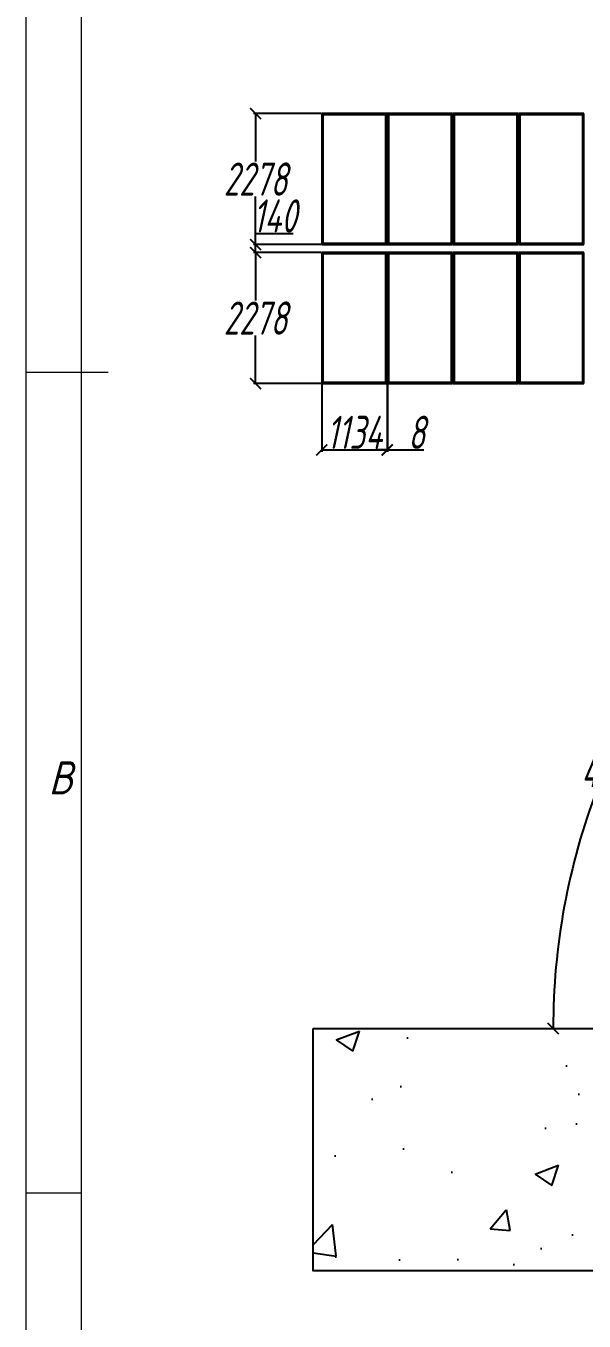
# Model space of a CAD drawing. Header units: millimetres. Extents: x -962 to 79815, y -55582 to 115780.
# Drawn here: x -962 to 8753, y 70717 to 93248 of the extents above; entities that cross this region are included whole.
import ezdxf

# ---------------------------------------------------------------- set-up
doc = ezdxf.new("R2010")
doc.units = ezdxf.units.MM
doc.layers.add('01 Heavy line', color=7, linetype='Continuous', lineweight=18)
doc.layers.add('01-Dimension', color=4, linetype='Continuous')
doc.styles.add('GB', font='gbeitc.shx', dxfattribs={"width": 0.8, "bigfont": 'gbcbig.shx'})
doc.styles.add('GreenexSolar', font='gbeitc.shx', dxfattribs={"width": 0.8, "height": 576.977143})
doc.dimstyles.new('GreenexSolar', dxfattribs={"dimtxt": 3, "dimasz": 1, "dimexe": 0.18, "dimexo": 0.0625, "dimgap": 0.09, "dimtad": 1, "dimtih": 1, "dimtoh": 1, "dimdec": 0, "dimzin": 0, "dimdsep": 46, "dimtxsty": 'GreenexSolar', "dimblk": 'ARCHTICK', "dimcen": 0.09, "dimclrd": 4, "dimclre": 4, "dimclrt": 3, "dimadec": 0, "dimazin": 0, "dimtfac": 1, "dimtdec": 4, "dimtofl": 0, "dimtmove": 0, "dimatfit": 3, "dimfxl": 1, "dimtolj": 1, "dimtzin": 0, "dimarcsym": 0})

# ---------------------------------------------------------------- blocks, each defined once
blk = doc.blocks.new('00-Greenex-京立蔚蓝英文图框')
at = {"layer": '01 Heavy line', "color": 4}
for p, q in [((-5, 8), (-5, -289)), ((2.45, -140.5), (-5, -140.5)), ((0, -214.75), (-5, -214.75))]:
    blk.add_line(p, q, dxfattribs=at)
at = {"layer": '01 Heavy line', "color": 7, "lineweight": 18}
blk.add_line((0, 0), (0, -283.78), dxfattribs=at)
at = {"layer": '01 Heavy line', "color": 4, "style": 'GB'}
blk.add_text('B', height=3, dxfattribs=at).set_placement((-2.95, -178.67))
blk = doc.blocks.new('*U115')
at = {"color": 7, "linetype": 'Continuous', "lineweight": 25}
for p, q in [((-567, 2348), (-567, 70)), ((567, 2348), (-567, 2348)), ((-550, 87), (-550, 2331)), ((-550, 2331), (550, 2331)), ((-550, 2331), (-547, 2328)), ((-547, 2328), (-547, 90)), ((547, 2328), (-547, 2328)), ((550, 2331), (547, 2328)), ((547, 90), (547, 2328)), ((550, 2331), (550, 87)), ((567, 70), (567, 2348)), ((-567, 70), (567, 70)), ((-547, 90), (-550, 87)), ((550, 87), (-550, 87)), ((-547, 90), (547, 90)), ((547, 90), (550, 87)), ((-567, -70), (-567, -2348)), ((567, -70), (-567, -70)), ((-550, -2331), (-550, -87)), ((-550, -87), (-547, -90)), ((-550, -87), (550, -87)), ((-547, -90), (-547, -2328)), ((547, -90), (-547, -90)), ((550, -87), (547, -90)), ((547, -2328), (547, -90)), ((550, -87), (550, -2331)), ((567, -2348), (567, -70)), ((-567, -2348), (567, -2348)), ((-547, -2328), (-550, -2331)), ((550, -2331), (-550, -2331)), ((-547, -2328), (547, -2328)), ((547, -2328), (550, -2331))]:
    blk.add_line(p, q, dxfattribs=at)
blk = doc.blocks.new('_ArchTick')
at = {"color": 0, "linetype": 'ByBlock', "const_width": 0.15}
blk.add_lwpolyline([(-0.5, -0.5), (0.5, 0.5)], dxfattribs=at)
blk = doc.blocks.new('*D424')
at = {"layer": '01-Dimension', "color": 4, "lineweight": -2, "transparency": 16777216}
for p, q in [((4189, 87014), (4189, 85838)), ((5323, 87014), (5323, 85838)), ((4189, 85872), (5323, 85872))]:
    blk.add_line(p, q, dxfattribs=at)
at = {"layer": 'Defpoints', "color": 0, "transparency": 16777216}
for p in [(4189, 87026), (5323, 87026), (5323, 85872)]:
    blk.add_point(p, dxfattribs=at)
at = {"layer": '01-Dimension', "color": 4, "lineweight": -2, "transparency": 16777216, "xscale": 192.3257142857143, "yscale": 192.3257142857143, "zscale": 192.3257142857143, "rotation": 180}
blk.add_blockref('_ArchTick', (4189, 85872), dxfattribs=at)
at = {"layer": '01-Dimension', "color": 4, "lineweight": -2, "transparency": 16777216, "xscale": 192.3257142857143, "yscale": 192.3257142857143, "zscale": 192.3257142857143}
blk.add_blockref('_ArchTick', (5323, 85872), dxfattribs=at)
at = {"layer": '01-Dimension', "color": 3, "transparency": 16777216, "insert": (4756, 86178), "char_height": 577, "attachment_point": 5, "style": 'GreenexSolar'}
blk.add_mtext('\\A1;1134', dxfattribs=at)
blk = doc.blocks.new('*D425')
at = {"layer": '01-Dimension', "color": 4, "lineweight": -2, "transparency": 16777216}
for p, q in [((5323, 87014), (5323, 85838)), ((5331, 87014), (5331, 85838)), ((5323, 85872), (5131, 85872)), ((5331, 85872), (5962, 85872))]:
    blk.add_line(p, q, dxfattribs=at)
at = {"layer": 'Defpoints', "color": 0, "transparency": 16777216}
for p in [(5323, 87026), (5331, 87026), (5331, 85872)]:
    blk.add_point(p, dxfattribs=at)
at = {"layer": '01-Dimension', "color": 4, "lineweight": -2, "transparency": 16777216, "xscale": 192.3257142857143, "yscale": 192.3257142857143, "zscale": 192.3257142857143}
blk.add_blockref('_ArchTick', (5323, 85872), dxfattribs=at)
at = {"layer": '01-Dimension', "color": 4, "lineweight": -2, "transparency": 16777216, "xscale": 192.3257142857143, "yscale": 192.3257142857143, "zscale": 192.3257142857143, "rotation": 180}
blk.add_blockref('_ArchTick', (5331, 85872), dxfattribs=at)
at = {"layer": '01-Dimension', "color": 3, "transparency": 16777216, "insert": (5839, 86178), "char_height": 577, "attachment_point": 5, "style": 'GreenexSolar'}
blk.add_mtext('\\A1;8', dxfattribs=at)
blk = doc.blocks.new('*D430')
at = {"layer": '01-Dimension', "color": 4, "lineweight": -2, "transparency": 16777216}
for p, q in [((4177, 89304), (3000, 89304)), ((3035, 89304), (3035, 88471)), ((3035, 87026), (3035, 87860)), ((4177, 87026), (3000, 87026))]:
    blk.add_line(p, q, dxfattribs=at)
at = {"layer": 'Defpoints', "color": 0, "transparency": 16777216}
for p in [(3035, 89304), (4189, 89304), (4189, 87026)]:
    blk.add_point(p, dxfattribs=at)
at = {"layer": '01-Dimension', "color": 4, "lineweight": -2, "transparency": 16777216, "xscale": 192.3257142857143, "yscale": 192.3257142857143, "zscale": 192.3257142857143}
for p, rotation in [((3035, 89304), 90), ((3035, 87026), 270)]:
    blk.add_blockref('_ArchTick', p, dxfattribs=dict(at, rotation=rotation))
at = {"layer": '01-Dimension', "color": 3, "transparency": 16777216, "insert": (3035, 88165), "char_height": 577, "attachment_point": 5, "style": 'GreenexSolar'}
blk.add_mtext('\\A1;2278', dxfattribs=at)
blk = doc.blocks.new('*D431')
at = {"layer": '01-Dimension', "color": 4, "lineweight": -2, "transparency": 16777216}
for p, q in [((4177, 91722), (3000, 91722)), ((3035, 91722), (3035, 90889)), ((3035, 89444), (3035, 90278)), ((4177, 89444), (3000, 89444))]:
    blk.add_line(p, q, dxfattribs=at)
at = {"layer": 'Defpoints', "color": 0, "transparency": 16777216}
for p in [(3035, 91722), (4189, 91722), (4189, 89444)]:
    blk.add_point(p, dxfattribs=at)
at = {"layer": '01-Dimension', "color": 4, "lineweight": -2, "transparency": 16777216, "xscale": 192.3257142857143, "yscale": 192.3257142857143, "zscale": 192.3257142857143}
for p, rotation in [((3035, 91722), 90), ((3035, 89444), 270)]:
    blk.add_blockref('_ArchTick', p, dxfattribs=dict(at, rotation=rotation))
at = {"layer": '01-Dimension', "color": 3, "transparency": 16777216, "insert": (3035, 90583), "char_height": 577, "attachment_point": 5, "style": 'GreenexSolar'}
blk.add_mtext('\\A1;2278', dxfattribs=at)
blk = doc.blocks.new('*D432')
at = {"layer": '01-Dimension', "color": 4, "lineweight": -2, "transparency": 16777216}
for p, q in [((3035, 89444), (3035, 89637)), ((3035, 89637), (3687, 89637)), ((4177, 89444), (3000, 89444)), ((4177, 89304), (3000, 89304)), ((3035, 89304), (3035, 89444))]:
    blk.add_line(p, q, dxfattribs=at)
at = {"layer": 'Defpoints', "color": 0, "transparency": 16777216}
for p in [(3035, 89444), (4189, 89444), (4189, 89304)]:
    blk.add_point(p, dxfattribs=at)
at = {"layer": '01-Dimension', "color": 4, "lineweight": -2, "transparency": 16777216, "xscale": 192.3257142857143, "yscale": 192.3257142857143, "zscale": 192.3257142857143}
for p, rotation in [((3035, 89444), 90), ((3035, 89304), 270)]:
    blk.add_blockref('_ArchTick', p, dxfattribs=dict(at, rotation=rotation))
at = {"layer": '01-Dimension', "color": 3, "transparency": 16777216, "insert": (3370, 89942), "char_height": 577, "attachment_point": 5, "style": 'GreenexSolar'}
blk.add_mtext('\\A1;140', dxfattribs=at)
blk = doc.blocks.new('*D395')
at = {"layer": '01-Dimension', "color": 4, "lineweight": -2, "transparency": 16777216}
for start, end in [(135, 155.87155), (159.10949, 180)]:
    blk.add_arc((17024.1, 78441.8), 5133, start, end, dxfattribs=at)
at = {"layer": 'Defpoints', "color": 0, "transparency": 16777216}
for p in [(13394.6, 82071.4), (12578.8, 81008.3), (11891.2, 78441.8), (17024.1, 78441.8), (17024.1, 78441.8)]:
    blk.add_point(p, dxfattribs=at)
at = {"layer": '01-Dimension', "color": 4, "lineweight": -2, "transparency": 16777216, "xscale": 84.25863755328854, "yscale": 84.25863755328854, "zscale": 84.25863755328854}
for p, rotation in [((13394.6, 82071.4), 45), ((11891.2, 78441.8), 270)]:
    blk.add_blockref('_ArchTick', p, dxfattribs=dict(at, rotation=rotation))
at = {"layer": '01-Dimension', "color": 3, "transparency": 16777216, "insert": (12281.9, 80406.1), "char_height": 252.78, "attachment_point": 5, "style": 'GreenexSolar'}
blk.add_mtext('\\A1;45°', dxfattribs=at)
blk = doc.blocks.new('00-Greenex-侧视总图-Far', base_point=(14757.8, 80496.1))
h = blk.add_hatch()
h.set_pattern_fill('AR-CONC', color=256, scale=10, style=0)
h.paths.add_polyline_path([(10061.8, 78441.8), (19453.8, 78441.8), (19453.8, 76595.7), (10061.8, 76595.7)])
blk.add_lwpolyline([(10061.8, 78441.8), (19453.8, 78441.8), (19453.8, 76595.7), (10061.8, 76595.7)], close=True)
at = {"layer": '01-Dimension'}
dim = blk.add_angular_dim_2l(base=(12578.8, 81008.3), line1=((17024.1, 78441.8), (11891.2, 78441.8)), line2=((17024.1, 78441.8), (13394.6, 82071.4)), dimstyle='GreenexSolar', override={"dimscale": 84.258638}, dxfattribs=at)
dim.commit()
dim.dimension.update_dxf_attribs({"geometry": '*D395', "text_midpoint": (12281.9, 80406.1)})

msp = doc.modelspace()

# ---------------------------------------------------------------- block references
for name, p, xscale, yscale, zscale in [('00-Greenex-京立蔚蓝英文图框', (0, 114241.5), 192.3257142857143, 192.3257142857143, 192.3257142857143), ('00-Greenex-侧视总图-Far', (14757.8, 80496.1), 2.282563780645988, 2.282563780645988, 2.282563780645988)]:
    msp.add_blockref(name, p, dxfattribs=dict(xscale=xscale, yscale=yscale, zscale=zscale))
for p in [(4755.8, 89374.3), (5897.8, 89374.3), (7039.8, 89374.3), (8181.8, 89374.3)]:
    msp.add_blockref('*U115', p)

# ---------------------------------------------------------------- dimensions: what is measured, and where the dimension line sits
at = {"layer": '01-Dimension'}
for p1, p2, picture, middle in [((4188.8, 89444.3), (4188.8, 91722.3), '*D431', (3034.9, 90583.3)), ((4188.8, 89304.3), (4188.8, 89444.3), '*D432', (3369.5, 89942.4)), ((4188.8, 87026.3), (4188.8, 89304.3), '*D430', (3034.9, 88165.3))]:
    dim = msp.add_aligned_dim(p1=p1, p2=p2, distance=1154, dimstyle='GreenexSolar', override={"dimscale": 192.325714}, dxfattribs=at)
    dim.commit()
    dim.dimension.update_dxf_attribs({"geometry": picture, "text_midpoint": middle})
for base, p1, p2, picture, middle in [((5322.8, 85872.4), (4188.8, 87026.3), (5322.8, 87026.3), '*D424', (4755.8, 86178.2)), ((5330.8, 85872.4), (5322.8, 87026.3), (5330.8, 87026.3), '*D425', (5838.6, 86178.2))]:
    dim = msp.add_linear_dim(base=base, p1=p1, p2=p2, dimstyle='GreenexSolar', override={"dimscale": 192.325714}, dxfattribs=at)
    dim.commit()
    dim.dimension.update_dxf_attribs({"geometry": picture, "text_midpoint": middle})

doc.saveas('drawing.dxf')
